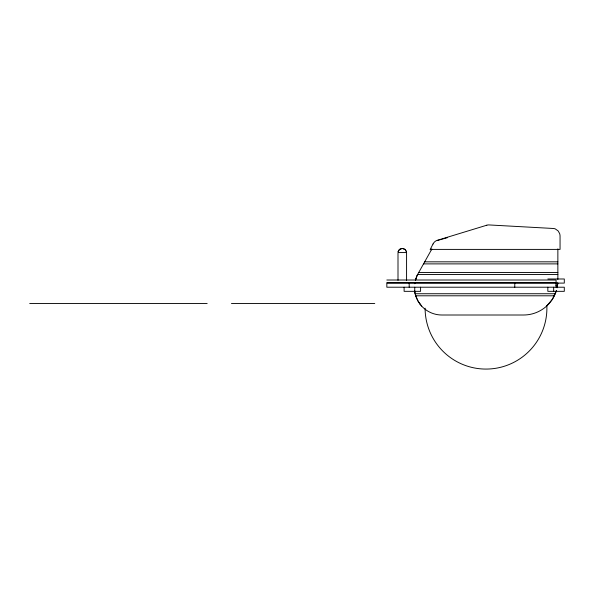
<?xml version="1.0" encoding="UTF-8"?>
<svg xmlns="http://www.w3.org/2000/svg" width="594" height="594" viewBox="0 0 594 594"><rect width="100%" height="100%" fill="white"/><g stroke="black" fill="none" stroke-linecap="round" stroke-linejoin="round"><path stroke-width="0.89" d="M557.863 279.432L557.863 248.864M557.788 282.996L557.12 287.815A34.311 34.311 0 0 0 557.788 282.922M414.738 283.657L414.939 282.454M398.069 251.819L399.517 249.369L402.116 248.448L399.398 249.473L398.084 251.73M556.348 290.778L552.479 299.153L546.629 306.088M417.203 275.208L415.859 278.905L417.203 275.208L431.845 249.035M431.571 249.086L431.17 249.859L430.242 249.398L433.004 244M437.288 240.318L486.805 225.208M441.483 239.33L439.241 239.961A6.861 6.861 0 0 0 438.298 240.295M442.233 239.122L447.468 237.659M430.242 249.398L560.053 249.398L560.053 236.219A8.375 8.375 0 0 0 559.585 233.457L558.115 230.903L555.234 228.883A6.579 6.579 0 0 0 553.363 228.482L488.817 224.926A6.549 6.549 0 0 0 486.805 225.208M424.688 261.828L557.863 261.828M423.537 263.885L557.863 263.885M418.74 272.468L557.863 272.468M417.582 274.525L557.863 274.525M547.831 278.987L564.3 278.987L564.3 283.1L386.835 283.1L386.835 287.214L564.3 287.214L564.3 291.335L547.831 291.335L547.831 287.214M386.835 280.012L556.066 280.012L556.066 282.759L386.835 282.759M555.724 285.157L557.573 285.157M414.649 290.778L415.161 293.733L555.286 293.733M415.161 293.733L415.726 295.797L554.365 295.797M29.7 303.549L207.165 303.549M231.452 303.549L374.755 303.549M421.658 306.088L418.094 301.21L415.726 295.797M419.906 303.972L419.616 303.579M406.489 251.73L405.175 249.473L402.457 248.448L405.056 249.369L406.504 251.819M556.066 283.1L556.066 287.214M553.667 287.214L553.667 291.335M514.783 283.1L514.783 287.214M420.582 287.214L420.582 291.335L404.113 291.335L404.113 287.214M414.746 287.214L414.746 291.335M409.184 283.1L409.184 287.214M406.578 280.323L406.578 252.569L398.002 252.569L398.002 280.323M546.836 305.442A60.892 60.892 0 0 1 487.37 369.06A60.892 60.892 0 0 1 425.104 308.182M433.033 244.015A7.254 7.254 0 0 1 437.281 240.288M414.634 290.652A27.443 27.443 0 0 0 441.906 315.006L523.559 315.006A34.311 34.311 0 0 0 556.385 290.652M414.731 283.694A27.443 27.443 0 0 1 414.902 282.662M415.533 279.96L415.496 280.093A27.443 27.443 0 0 1 415.726 279.321L415.874 278.868L415.533 279.96"/></g></svg>
